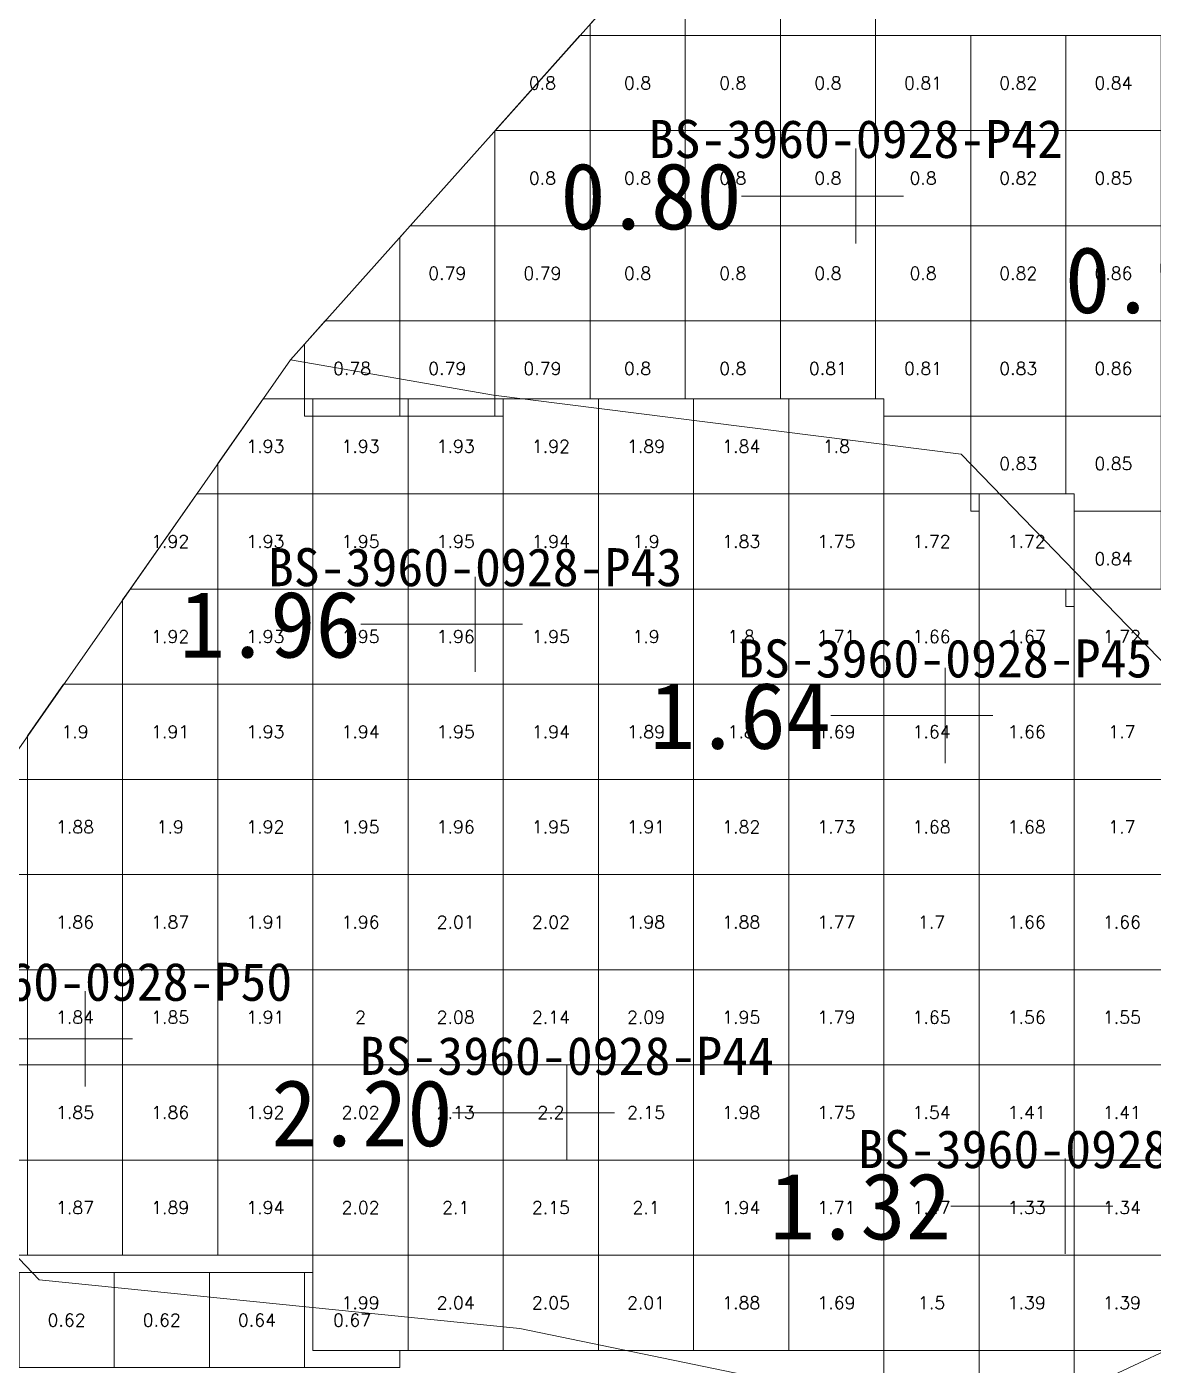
# Model space of a CAD drawing. Header units: inches. Extents: x 469907.8 to 469995.3, y 4349678 to 4349775.1.
# Drawn here: x 469930.52 to 469942.35, y 4349704.98 to 4349719.04 of the extents above; entities that cross this region are included whole.
import ezdxf
from ezdxf.enums import TextEntityAlignment as Align

# ---------------------------------------------------------------- set-up
doc = ezdxf.new("R2010")
doc.units = ezdxf.units.IN
doc.header["$MEASUREMENT"] = 0
for name, color, linetype, lineweight in [('点', 7, 'Continuous', 0), ('爆区方格网', 7, 'Continuous', 0), ('线条', 7, 'Continuous', 0), ('钻孔', 7, 'Continuous', 0)]:
    doc.layers.add(name, color=color, linetype=linetype, lineweight=lineweight)
doc.styles.add('3dmine_textStyle_1', font='txt.shx', dxfattribs={"height": 1, "bigfont": 'gbcbig.shx'})
doc.styles.add('3dmine_textStyle_2', font='', dxfattribs={"height": 1})
doc.styles.get('3dmine_textStyle_2').set_extended_font_data('SimSun-ExtB')

msp = doc.modelspace()

# ---------------------------------------------------------------- hatches: boundary and pattern name
at = {"layer": '钻孔', "linetype": 'Continuous', "lineweight": 0, "true_color": 0x80ffff, "extrusion": (0, 1, 0)}
msp.add_hatch(color=131, dxfattribs=at).paths.add_polyline_path([(-469940.227, 3949.884), (-469939.227, 3949.884), (-469939.227, 3962.884), (-469940.227, 3962.884)], flags=0)
at = {"layer": '钻孔', "linetype": 'Continuous', "lineweight": 0, "true_color": 0xff0000, "extrusion": (0, 1, 0)}
for points in [[(-469936.226, 3949.898), (-469935.226, 3949.898), (-469935.226, 3962.898), (-469936.226, 3962.898)], [(-469941.166, 3949.604), (-469940.166, 3949.604), (-469940.166, 3962.604), (-469941.166, 3962.604)], [(-469932.128, 3949.902), (-469931.128, 3949.902), (-469931.128, 3962.902), (-469932.128, 3962.902)], [(-469937.19, 3950.323), (-469936.19, 3950.323), (-469936.19, 3963.323), (-469937.19, 3963.323)]]:
    msp.add_hatch(color=1, dxfattribs=at).paths.add_polyline_path(points, flags=0)
at = {"layer": '钻孔', "linetype": 'Continuous', "lineweight": 0, "true_color": 0x0000ff, "extrusion": (0, 1, 0)}
msp.add_hatch(color=5, dxfattribs=at).paths.add_polyline_path([(-469942.427, 3949.996), (-469941.427, 3949.996), (-469941.427, 3962.996), (-469942.427, 3962.996)], flags=0)

# ---------------------------------------------------------------- linework, layer by layer
at = {"color": 4, "linetype": 'Continuous', "lineweight": 0, "true_color": 0x00ffff, "elevation": 3955.86}
for points in [[(469949.95, 4349717.992), (469944.819, 4349718.71), (469937.297, 4349720.036), (469933.287, 4349715.542), (469935.421, 4349715.171), (469940.333, 4349714.551), (469942.841, 4349711.96), (469942.57, 4349710.886), (469942.765, 4349708.744), (469945.608, 4349708.656), (469947.703, 4349710.328), (469951.224, 4349713.007)], [(469950.573, 4349707.987), (469947.546, 4349707.833), (469943.936, 4349705.81), (469940.75, 4349704.317), (469935.696, 4349705.361), (469930.645, 4349705.874), (469928.271, 4349708.365), (469928.271, 4349708.365), (469921.522, 4349702.355), (469921.522, 4349702.355)]]:
    msp.add_lwpolyline(points, dxfattribs=at)
at = {"color": 1, "linetype": 'Continuous', "lineweight": 0, "true_color": 0xff0000, "elevation": 3955.86}
msp.add_lwpolyline([(469928.271, 4349708.365), (469930.645, 4349705.874), (469935.696, 4349705.361), (469940.75, 4349704.317), (469943.936, 4349705.81), (469947.546, 4349707.833), (469950.573, 4349707.987), (469954.603, 4349710.339), (469951.224, 4349713.007), (469947.703, 4349710.328), (469945.608, 4349708.656), (469942.765, 4349708.744), (469942.57, 4349710.886), (469942.841, 4349711.96), (469940.333, 4349714.551), (469935.421, 4349715.171), (469933.287, 4349715.542), (469928.271, 4349708.365)], dxfattribs=at)
at = {"layer": '点', "color": 138, "linetype": 'Continuous', "lineweight": 0, "true_color": 0x004c4c}
for points, elevation in [([(469939.227, 4349716.762), (469939.227, 4349717.762)], 3962.884), ([(469939.727, 4349717.262), (469938.727, 4349717.262)], 3962.884), ([(469935.226, 4349712.262), (469935.226, 4349713.262)], 3962.898), ([(469935.726, 4349712.762), (469934.726, 4349712.762)], 3962.898), ([(469940.166, 4349711.303), (469940.166, 4349712.303)], 3962.604), ([(469940.666, 4349711.803), (469939.666, 4349711.803)], 3962.604), ([(469931.128, 4349707.905), (469931.128, 4349708.905)], 3962.902), ([(469931.628, 4349708.405), (469930.628, 4349708.405)], 3962.902), ([(469936.19, 4349707.127), (469936.19, 4349708.127)], 3963.323), ([(469936.69, 4349707.627), (469935.69, 4349707.627)], 3963.323), ([(469941.427, 4349706.147), (469941.427, 4349707.147)], 3962.996), ([(469941.927, 4349706.647), (469940.927, 4349706.647)], 3962.996)]:
    msp.add_lwpolyline(points, dxfattribs=dict(at, elevation=elevation))
at = {"layer": '爆区方格网', "color": 131, "linetype": 'Continuous', "lineweight": 0, "true_color": 0x80ffff, "elevation": 3963.027}
for points in [[(469937.434, 4349718.95), (469936.434, 4349718.95), (469936.434, 4349719.069), (469937.22, 4349719.95), (469937.434, 4349719.95), (469937.434, 4349718.95)], [(469938.434, 4349718.95), (469937.434, 4349718.95), (469937.434, 4349719.95), (469938.434, 4349719.95), (469938.434, 4349718.95)], [(469939.434, 4349718.95), (469938.434, 4349718.95), (469938.434, 4349719.95), (469939.434, 4349719.95), (469939.434, 4349718.95)], [(469936.434, 4349717.95), (469935.436, 4349717.95), (469936.328, 4349718.95), (469936.434, 4349718.95), (469936.434, 4349717.95)], [(469937.434, 4349717.95), (469936.434, 4349717.95), (469936.434, 4349718.95), (469937.434, 4349718.95), (469937.434, 4349717.95)], [(469938.434, 4349717.95), (469937.434, 4349717.95), (469937.434, 4349718.95), (469938.434, 4349718.95), (469938.434, 4349717.95)], [(469939.434, 4349717.95), (469938.434, 4349717.95), (469938.434, 4349718.95), (469939.434, 4349718.95), (469939.434, 4349717.95)], [(469940.434, 4349717.95), (469939.434, 4349717.95), (469939.434, 4349718.95), (469940.434, 4349718.95), (469940.434, 4349717.95)], [(469941.434, 4349717.95), (469940.434, 4349717.95), (469940.434, 4349718.95), (469941.434, 4349718.95), (469941.434, 4349717.95)], [(469942.434, 4349717.95), (469941.434, 4349717.95), (469941.434, 4349718.95), (469942.434, 4349718.95), (469942.434, 4349717.95)], [(469936.434, 4349716.95), (469935.434, 4349716.95), (469935.434, 4349717.948), (469935.436, 4349717.95), (469936.434, 4349717.95), (469936.434, 4349716.95)], [(469937.434, 4349716.95), (469936.434, 4349716.95), (469936.434, 4349717.95), (469937.434, 4349717.95), (469937.434, 4349716.95)], [(469938.434, 4349716.95), (469937.434, 4349716.95), (469937.434, 4349717.95), (469938.434, 4349717.95), (469938.434, 4349716.95)], [(469939.434, 4349716.95), (469938.434, 4349716.95), (469938.434, 4349717.95), (469939.434, 4349717.95), (469939.434, 4349716.95)], [(469940.434, 4349716.95), (469939.434, 4349716.95), (469939.434, 4349717.95), (469940.434, 4349717.95), (469940.434, 4349716.95)], [(469941.434, 4349716.95), (469940.434, 4349716.95), (469940.434, 4349717.95), (469941.434, 4349717.95), (469941.434, 4349716.95)], [(469942.434, 4349716.95), (469941.434, 4349716.95), (469941.434, 4349717.95), (469942.434, 4349717.95), (469942.434, 4349716.95)], [(469935.434, 4349715.95), (469934.434, 4349715.95), (469934.434, 4349716.827), (469934.544, 4349716.95), (469935.434, 4349716.95), (469935.434, 4349715.95)], [(469936.434, 4349715.95), (469935.434, 4349715.95), (469935.434, 4349716.95), (469936.434, 4349716.95), (469936.434, 4349715.95)], [(469937.434, 4349715.95), (469936.434, 4349715.95), (469936.434, 4349716.95), (469937.434, 4349716.95), (469937.434, 4349715.95)], [(469938.434, 4349715.95), (469937.434, 4349715.95), (469937.434, 4349716.95), (469938.434, 4349716.95), (469938.434, 4349715.95)], [(469939.434, 4349715.95), (469938.434, 4349715.95), (469938.434, 4349716.95), (469939.434, 4349716.95), (469939.434, 4349715.95)], [(469940.434, 4349715.95), (469939.434, 4349715.95), (469939.434, 4349716.95), (469940.434, 4349716.95), (469940.434, 4349715.95)], [(469941.434, 4349715.95), (469940.434, 4349715.95), (469940.434, 4349716.95), (469941.434, 4349716.95), (469941.434, 4349715.95)], [(469942.434, 4349715.95), (469941.434, 4349715.95), (469941.434, 4349716.95), (469942.434, 4349716.95), (469942.434, 4349715.95)], [(469934.434, 4349714.95), (469933.434, 4349714.95), (469933.434, 4349715.706), (469933.651, 4349715.95), (469934.434, 4349715.95), (469934.434, 4349714.95)], [(469935.434, 4349714.95), (469934.434, 4349714.95), (469934.434, 4349715.95), (469935.434, 4349715.95), (469935.434, 4349714.95)], [(469936.434, 4349715.132), (469935.523, 4349715.132), (469935.523, 4349714.95), (469935.434, 4349714.95), (469935.434, 4349715.95), (469936.434, 4349715.95), (469936.434, 4349715.132)], [(469937.434, 4349715.132), (469936.434, 4349715.132), (469936.434, 4349715.95), (469937.434, 4349715.95), (469937.434, 4349715.132)], [(469938.434, 4349715.132), (469937.434, 4349715.132), (469937.434, 4349715.95), (469938.434, 4349715.95), (469938.434, 4349715.132)], [(469939.434, 4349715.132), (469938.434, 4349715.132), (469938.434, 4349715.95), (469939.434, 4349715.95), (469939.434, 4349715.132)], [(469940.434, 4349714.95), (469939.523, 4349714.95), (469939.523, 4349715.132), (469939.434, 4349715.132), (469939.434, 4349715.95), (469940.434, 4349715.95), (469940.434, 4349714.95)], [(469941.434, 4349714.95), (469940.434, 4349714.95), (469940.434, 4349715.95), (469941.434, 4349715.95), (469941.434, 4349714.95)], [(469942.434, 4349714.95), (469941.434, 4349714.95), (469941.434, 4349715.95), (469942.434, 4349715.95), (469942.434, 4349714.95)], [(469941.434, 4349714.132), (469940.523, 4349714.132), (469940.523, 4349713.95), (469940.434, 4349713.95), (469940.434, 4349714.95), (469941.434, 4349714.95), (469941.434, 4349714.132)], [(469942.434, 4349713.95), (469941.523, 4349713.95), (469941.523, 4349714.132), (469941.434, 4349714.132), (469941.434, 4349714.95), (469942.434, 4349714.95), (469942.434, 4349713.95)], [(469942.434, 4349713.132), (469941.523, 4349713.132), (469941.523, 4349713.95), (469942.434, 4349713.95), (469942.434, 4349713.132)], [(469941.523, 4349712.95), (469941.434, 4349712.95), (469941.434, 4349713.132), (469941.523, 4349713.132), (469941.523, 4349712.95)], [(469931.434, 4349704.95), (469930.434, 4349704.95), (469930.434, 4349705.95), (469931.434, 4349705.95), (469931.434, 4349704.95)], [(469932.434, 4349704.95), (469931.434, 4349704.95), (469931.434, 4349705.95), (469932.434, 4349705.95), (469932.434, 4349704.95)], [(469933.434, 4349704.95), (469932.434, 4349704.95), (469932.434, 4349705.95), (469933.434, 4349705.95), (469933.434, 4349704.95)], [(469933.523, 4349705.132), (469934.434, 4349705.132), (469934.434, 4349704.95), (469933.434, 4349704.95), (469933.434, 4349705.95), (469933.523, 4349705.95), (469933.523, 4349705.132)]]:
    msp.add_lwpolyline(points, dxfattribs=at)
at = {"layer": '爆区方格网', "color": 1, "linetype": 'Continuous', "lineweight": 0, "true_color": 0xff0000, "elevation": 3962.902}
for points in [[(469933.523, 4349714.132), (469932.523, 4349714.132), (469932.523, 4349714.45), (469933, 4349715.132), (469933.523, 4349715.132), (469933.523, 4349714.132)], [(469934.523, 4349714.132), (469933.523, 4349714.132), (469933.523, 4349715.132), (469934.523, 4349715.132), (469934.523, 4349714.132)], [(469935.523, 4349714.132), (469934.523, 4349714.132), (469934.523, 4349715.132), (469935.523, 4349715.132), (469935.523, 4349714.132)], [(469936.523, 4349714.132), (469935.523, 4349714.132), (469935.523, 4349715.132), (469936.523, 4349715.132), (469936.523, 4349714.132)], [(469937.523, 4349714.132), (469936.523, 4349714.132), (469936.523, 4349715.132), (469937.523, 4349715.132), (469937.523, 4349714.132)], [(469938.523, 4349714.132), (469937.523, 4349714.132), (469937.523, 4349715.132), (469938.523, 4349715.132), (469938.523, 4349714.132)], [(469939.523, 4349714.132), (469938.523, 4349714.132), (469938.523, 4349715.132), (469939.523, 4349715.132), (469939.523, 4349714.132)], [(469932.523, 4349713.132), (469931.602, 4349713.132), (469932.301, 4349714.132), (469932.523, 4349714.132), (469932.523, 4349713.132)], [(469933.523, 4349713.132), (469932.523, 4349713.132), (469932.523, 4349714.132), (469933.523, 4349714.132), (469933.523, 4349713.132)], [(469934.523, 4349713.132), (469933.523, 4349713.132), (469933.523, 4349714.132), (469934.523, 4349714.132), (469934.523, 4349713.132)], [(469935.523, 4349713.132), (469934.523, 4349713.132), (469934.523, 4349714.132), (469935.523, 4349714.132), (469935.523, 4349713.132)], [(469936.523, 4349713.132), (469935.523, 4349713.132), (469935.523, 4349714.132), (469936.523, 4349714.132), (469936.523, 4349713.132)], [(469937.523, 4349713.132), (469936.523, 4349713.132), (469936.523, 4349714.132), (469937.523, 4349714.132), (469937.523, 4349713.132)], [(469938.523, 4349713.132), (469937.523, 4349713.132), (469937.523, 4349714.132), (469938.523, 4349714.132), (469938.523, 4349713.132)], [(469939.523, 4349713.132), (469938.523, 4349713.132), (469938.523, 4349714.132), (469939.523, 4349714.132), (469939.523, 4349713.132)], [(469940.523, 4349713.132), (469939.523, 4349713.132), (469939.523, 4349714.132), (469940.523, 4349714.132), (469940.523, 4349713.132)], [(469941.523, 4349713.132), (469940.523, 4349713.132), (469940.523, 4349714.132), (469941.523, 4349714.132), (469941.523, 4349713.132)], [(469932.523, 4349712.132), (469931.523, 4349712.132), (469931.523, 4349713.019), (469931.602, 4349713.132), (469932.523, 4349713.132), (469932.523, 4349712.132)], [(469933.523, 4349712.132), (469932.523, 4349712.132), (469932.523, 4349713.132), (469933.523, 4349713.132), (469933.523, 4349712.132)], [(469934.523, 4349712.132), (469933.523, 4349712.132), (469933.523, 4349713.132), (469934.523, 4349713.132), (469934.523, 4349712.132)], [(469935.523, 4349712.132), (469934.523, 4349712.132), (469934.523, 4349713.132), (469935.523, 4349713.132), (469935.523, 4349712.132)], [(469936.523, 4349712.132), (469935.523, 4349712.132), (469935.523, 4349713.132), (469936.523, 4349713.132), (469936.523, 4349712.132)], [(469937.523, 4349712.132), (469936.523, 4349712.132), (469936.523, 4349713.132), (469937.523, 4349713.132), (469937.523, 4349712.132)], [(469938.523, 4349712.132), (469937.523, 4349712.132), (469937.523, 4349713.132), (469938.523, 4349713.132), (469938.523, 4349712.132)], [(469939.523, 4349712.132), (469938.523, 4349712.132), (469938.523, 4349713.132), (469939.523, 4349713.132), (469939.523, 4349712.132)], [(469940.523, 4349712.132), (469939.523, 4349712.132), (469939.523, 4349713.132), (469940.523, 4349713.132), (469940.523, 4349712.132)], [(469941.523, 4349712.132), (469940.523, 4349712.132), (469940.523, 4349713.132), (469941.523, 4349713.132), (469941.523, 4349712.132)], [(469942.523, 4349712.132), (469941.523, 4349712.132), (469941.523, 4349713.132), (469942.523, 4349713.132), (469942.523, 4349712.132)], [(469931.523, 4349711.132), (469930.523, 4349711.132), (469930.523, 4349711.588), (469930.903, 4349712.132), (469931.523, 4349712.132), (469931.523, 4349711.132)], [(469932.523, 4349711.132), (469931.523, 4349711.132), (469931.523, 4349712.132), (469932.523, 4349712.132), (469932.523, 4349711.132)], [(469933.523, 4349711.132), (469932.523, 4349711.132), (469932.523, 4349712.132), (469933.523, 4349712.132), (469933.523, 4349711.132)], [(469934.523, 4349711.132), (469933.523, 4349711.132), (469933.523, 4349712.132), (469934.523, 4349712.132), (469934.523, 4349711.132)], [(469935.523, 4349711.132), (469934.523, 4349711.132), (469934.523, 4349712.132), (469935.523, 4349712.132), (469935.523, 4349711.132)], [(469936.523, 4349711.132), (469935.523, 4349711.132), (469935.523, 4349712.132), (469936.523, 4349712.132), (469936.523, 4349711.132)], [(469937.523, 4349711.132), (469936.523, 4349711.132), (469936.523, 4349712.132), (469937.523, 4349712.132), (469937.523, 4349711.132)], [(469938.523, 4349711.132), (469937.523, 4349711.132), (469937.523, 4349712.132), (469938.523, 4349712.132), (469938.523, 4349711.132)], [(469939.523, 4349711.132), (469938.523, 4349711.132), (469938.523, 4349712.132), (469939.523, 4349712.132), (469939.523, 4349711.132)], [(469940.523, 4349711.132), (469939.523, 4349711.132), (469939.523, 4349712.132), (469940.523, 4349712.132), (469940.523, 4349711.132)], [(469941.523, 4349711.132), (469940.523, 4349711.132), (469940.523, 4349712.132), (469941.523, 4349712.132), (469941.523, 4349711.132)], [(469942.523, 4349711.132), (469941.523, 4349711.132), (469941.523, 4349712.132), (469942.523, 4349712.132), (469942.523, 4349711.132)], [(469930.523, 4349710.132), (469929.523, 4349710.132), (469929.523, 4349710.158), (469930.204, 4349711.132), (469930.523, 4349711.132), (469930.523, 4349710.132)], [(469931.523, 4349710.132), (469930.523, 4349710.132), (469930.523, 4349711.132), (469931.523, 4349711.132), (469931.523, 4349710.132)], [(469932.523, 4349710.132), (469931.523, 4349710.132), (469931.523, 4349711.132), (469932.523, 4349711.132), (469932.523, 4349710.132)], [(469933.523, 4349710.132), (469932.523, 4349710.132), (469932.523, 4349711.132), (469933.523, 4349711.132), (469933.523, 4349710.132)], [(469934.523, 4349710.132), (469933.523, 4349710.132), (469933.523, 4349711.132), (469934.523, 4349711.132), (469934.523, 4349710.132)], [(469935.523, 4349710.132), (469934.523, 4349710.132), (469934.523, 4349711.132), (469935.523, 4349711.132), (469935.523, 4349710.132)], [(469936.523, 4349710.132), (469935.523, 4349710.132), (469935.523, 4349711.132), (469936.523, 4349711.132), (469936.523, 4349710.132)], [(469937.523, 4349710.132), (469936.523, 4349710.132), (469936.523, 4349711.132), (469937.523, 4349711.132), (469937.523, 4349710.132)], [(469938.523, 4349710.132), (469937.523, 4349710.132), (469937.523, 4349711.132), (469938.523, 4349711.132), (469938.523, 4349710.132)], [(469939.523, 4349710.132), (469938.523, 4349710.132), (469938.523, 4349711.132), (469939.523, 4349711.132), (469939.523, 4349710.132)], [(469940.523, 4349710.132), (469939.523, 4349710.132), (469939.523, 4349711.132), (469940.523, 4349711.132), (469940.523, 4349710.132)], [(469941.523, 4349710.132), (469940.523, 4349710.132), (469940.523, 4349711.132), (469941.523, 4349711.132), (469941.523, 4349710.132)], [(469942.523, 4349710.132), (469941.523, 4349710.132), (469941.523, 4349711.132), (469942.523, 4349711.132), (469942.523, 4349710.132)], [(469930.523, 4349709.132), (469929.523, 4349709.132), (469929.523, 4349710.132), (469930.523, 4349710.132), (469930.523, 4349709.132)], [(469931.523, 4349709.132), (469930.523, 4349709.132), (469930.523, 4349710.132), (469931.523, 4349710.132), (469931.523, 4349709.132)], [(469932.523, 4349709.132), (469931.523, 4349709.132), (469931.523, 4349710.132), (469932.523, 4349710.132), (469932.523, 4349709.132)], [(469933.523, 4349709.132), (469932.523, 4349709.132), (469932.523, 4349710.132), (469933.523, 4349710.132), (469933.523, 4349709.132)], [(469934.523, 4349709.132), (469933.523, 4349709.132), (469933.523, 4349710.132), (469934.523, 4349710.132), (469934.523, 4349709.132)], [(469935.523, 4349709.132), (469934.523, 4349709.132), (469934.523, 4349710.132), (469935.523, 4349710.132), (469935.523, 4349709.132)], [(469936.523, 4349709.132), (469935.523, 4349709.132), (469935.523, 4349710.132), (469936.523, 4349710.132), (469936.523, 4349709.132)], [(469937.523, 4349709.132), (469936.523, 4349709.132), (469936.523, 4349710.132), (469937.523, 4349710.132), (469937.523, 4349709.132)], [(469938.523, 4349709.132), (469937.523, 4349709.132), (469937.523, 4349710.132), (469938.523, 4349710.132), (469938.523, 4349709.132)], [(469939.523, 4349709.132), (469938.523, 4349709.132), (469938.523, 4349710.132), (469939.523, 4349710.132), (469939.523, 4349709.132)], [(469940.523, 4349709.132), (469939.523, 4349709.132), (469939.523, 4349710.132), (469940.523, 4349710.132), (469940.523, 4349709.132)], [(469941.523, 4349709.132), (469940.523, 4349709.132), (469940.523, 4349710.132), (469941.523, 4349710.132), (469941.523, 4349709.132)], [(469942.523, 4349709.132), (469941.523, 4349709.132), (469941.523, 4349710.132), (469942.523, 4349710.132), (469942.523, 4349709.132)], [(469930.523, 4349708.132), (469929.523, 4349708.132), (469929.523, 4349709.132), (469930.523, 4349709.132), (469930.523, 4349708.132)], [(469931.523, 4349708.132), (469930.523, 4349708.132), (469930.523, 4349709.132), (469931.523, 4349709.132), (469931.523, 4349708.132)], [(469932.523, 4349708.132), (469931.523, 4349708.132), (469931.523, 4349709.132), (469932.523, 4349709.132), (469932.523, 4349708.132)], [(469933.523, 4349708.132), (469932.523, 4349708.132), (469932.523, 4349709.132), (469933.523, 4349709.132), (469933.523, 4349708.132)], [(469934.523, 4349708.132), (469933.523, 4349708.132), (469933.523, 4349709.132), (469934.523, 4349709.132), (469934.523, 4349708.132)], [(469935.523, 4349708.132), (469934.523, 4349708.132), (469934.523, 4349709.132), (469935.523, 4349709.132), (469935.523, 4349708.132)], [(469936.523, 4349708.132), (469935.523, 4349708.132), (469935.523, 4349709.132), (469936.523, 4349709.132), (469936.523, 4349708.132)], [(469937.523, 4349708.132), (469936.523, 4349708.132), (469936.523, 4349709.132), (469937.523, 4349709.132), (469937.523, 4349708.132)], [(469938.523, 4349708.132), (469937.523, 4349708.132), (469937.523, 4349709.132), (469938.523, 4349709.132), (469938.523, 4349708.132)], [(469939.523, 4349708.132), (469938.523, 4349708.132), (469938.523, 4349709.132), (469939.523, 4349709.132), (469939.523, 4349708.132)], [(469940.523, 4349708.132), (469939.523, 4349708.132), (469939.523, 4349709.132), (469940.523, 4349709.132), (469940.523, 4349708.132)], [(469941.523, 4349708.132), (469940.523, 4349708.132), (469940.523, 4349709.132), (469941.523, 4349709.132), (469941.523, 4349708.132)], [(469942.523, 4349708.132), (469941.523, 4349708.132), (469941.523, 4349709.132), (469942.523, 4349709.132), (469942.523, 4349708.132)], [(469930.523, 4349707.132), (469929.523, 4349707.132), (469929.523, 4349708.132), (469930.523, 4349708.132), (469930.523, 4349707.132)], [(469931.523, 4349707.132), (469930.523, 4349707.132), (469930.523, 4349708.132), (469931.523, 4349708.132), (469931.523, 4349707.132)], [(469932.523, 4349707.132), (469931.523, 4349707.132), (469931.523, 4349708.132), (469932.523, 4349708.132), (469932.523, 4349707.132)], [(469933.523, 4349707.132), (469932.523, 4349707.132), (469932.523, 4349708.132), (469933.523, 4349708.132), (469933.523, 4349707.132)], [(469934.523, 4349707.132), (469933.523, 4349707.132), (469933.523, 4349708.132), (469934.523, 4349708.132), (469934.523, 4349707.132)], [(469935.523, 4349707.132), (469934.523, 4349707.132), (469934.523, 4349708.132), (469935.523, 4349708.132), (469935.523, 4349707.132)], [(469936.523, 4349707.132), (469935.523, 4349707.132), (469935.523, 4349708.132), (469936.523, 4349708.132), (469936.523, 4349707.132)], [(469937.523, 4349707.132), (469936.523, 4349707.132), (469936.523, 4349708.132), (469937.523, 4349708.132), (469937.523, 4349707.132)], [(469938.523, 4349707.132), (469937.523, 4349707.132), (469937.523, 4349708.132), (469938.523, 4349708.132), (469938.523, 4349707.132)], [(469939.523, 4349707.132), (469938.523, 4349707.132), (469938.523, 4349708.132), (469939.523, 4349708.132), (469939.523, 4349707.132)], [(469940.523, 4349707.132), (469939.523, 4349707.132), (469939.523, 4349708.132), (469940.523, 4349708.132), (469940.523, 4349707.132)], [(469941.523, 4349707.132), (469940.523, 4349707.132), (469940.523, 4349708.132), (469941.523, 4349708.132), (469941.523, 4349707.132)], [(469942.523, 4349707.132), (469941.523, 4349707.132), (469941.523, 4349708.132), (469942.523, 4349708.132), (469942.523, 4349707.132)], [(469930.523, 4349706.132), (469929.523, 4349706.132), (469929.523, 4349707.132), (469930.523, 4349707.132), (469930.523, 4349706.132)], [(469931.523, 4349706.132), (469930.523, 4349706.132), (469930.523, 4349707.132), (469931.523, 4349707.132), (469931.523, 4349706.132)], [(469932.523, 4349706.132), (469931.523, 4349706.132), (469931.523, 4349707.132), (469932.523, 4349707.132), (469932.523, 4349706.132)], [(469933.523, 4349706.132), (469932.523, 4349706.132), (469932.523, 4349707.132), (469933.523, 4349707.132), (469933.523, 4349706.132)], [(469934.523, 4349706.132), (469933.523, 4349706.132), (469933.523, 4349707.132), (469934.523, 4349707.132), (469934.523, 4349706.132)], [(469935.523, 4349706.132), (469934.523, 4349706.132), (469934.523, 4349707.132), (469935.523, 4349707.132), (469935.523, 4349706.132)], [(469936.523, 4349706.132), (469935.523, 4349706.132), (469935.523, 4349707.132), (469936.523, 4349707.132), (469936.523, 4349706.132)], [(469937.523, 4349706.132), (469936.523, 4349706.132), (469936.523, 4349707.132), (469937.523, 4349707.132), (469937.523, 4349706.132)], [(469938.523, 4349706.132), (469937.523, 4349706.132), (469937.523, 4349707.132), (469938.523, 4349707.132), (469938.523, 4349706.132)], [(469939.523, 4349706.132), (469938.523, 4349706.132), (469938.523, 4349707.132), (469939.523, 4349707.132), (469939.523, 4349706.132)], [(469940.523, 4349706.132), (469939.523, 4349706.132), (469939.523, 4349707.132), (469940.523, 4349707.132), (469940.523, 4349706.132)], [(469941.523, 4349706.132), (469940.523, 4349706.132), (469940.523, 4349707.132), (469941.523, 4349707.132), (469941.523, 4349706.132)], [(469942.523, 4349706.132), (469941.523, 4349706.132), (469941.523, 4349707.132), (469942.523, 4349707.132), (469942.523, 4349706.132)], [(469934.523, 4349705.132), (469933.523, 4349705.132), (469933.523, 4349706.132), (469934.523, 4349706.132), (469934.523, 4349705.132)], [(469935.523, 4349705.132), (469934.523, 4349705.132), (469934.523, 4349706.132), (469935.523, 4349706.132), (469935.523, 4349705.132)], [(469936.523, 4349705.132), (469935.523, 4349705.132), (469935.523, 4349706.132), (469936.523, 4349706.132), (469936.523, 4349705.132)], [(469937.523, 4349705.132), (469936.523, 4349705.132), (469936.523, 4349706.132), (469937.523, 4349706.132), (469937.523, 4349705.132)], [(469938.523, 4349705.132), (469937.523, 4349705.132), (469937.523, 4349706.132), (469938.523, 4349706.132), (469938.523, 4349705.132)], [(469939.523, 4349705.132), (469938.523, 4349705.132), (469938.523, 4349706.132), (469939.523, 4349706.132), (469939.523, 4349705.132)], [(469940.523, 4349705.132), (469939.523, 4349705.132), (469939.523, 4349706.132), (469940.523, 4349706.132), (469940.523, 4349705.132)], [(469941.523, 4349705.132), (469940.523, 4349705.132), (469940.523, 4349706.132), (469941.523, 4349706.132), (469941.523, 4349705.132)], [(469942.523, 4349705.132), (469941.523, 4349705.132), (469941.523, 4349706.132), (469942.523, 4349706.132), (469942.523, 4349705.132)], [(469940.523, 4349704.132), (469939.523, 4349704.132), (469939.523, 4349705.132), (469940.523, 4349705.132), (469940.523, 4349704.132)], [(469941.523, 4349704.132), (469940.523, 4349704.132), (469940.523, 4349705.132), (469941.523, 4349705.132), (469941.523, 4349704.132)]]:
    msp.add_lwpolyline(points, dxfattribs=at)
at = {"layer": '线条', "color": 138, "linetype": 'Continuous', "lineweight": 0, "true_color": 0x004c4c}
for points, elevation in [([(469939.227, 4349717.262), (469939.227, 4349717.262), (469939.227, 4349717.262)], 3962.884), ([(469935.226, 4349712.762), (469935.226, 4349712.762), (469935.226, 4349712.762)], 3962.898), ([(469940.166, 4349711.803), (469940.166, 4349711.803), (469940.166, 4349711.803)], 3962.604), ([(469931.128, 4349708.405), (469931.128, 4349708.405), (469931.128, 4349708.405)], 3962.902), ([(469936.19, 4349707.627), (469936.19, 4349707.627), (469936.19, 4349707.627)], 3963.323), ([(469941.427, 4349706.647), (469941.427, 4349706.647), (469941.427, 4349706.647)], 3962.996)]:
    msp.add_lwpolyline(points, dxfattribs=dict(at, elevation=elevation))
at = {"layer": '钻孔', "color": 131, "linetype": 'Continuous', "lineweight": 0, "true_color": 0x80ffff}
for elevation in [3962.884, 3949.884]:
    msp.add_lwpolyline([(469939.227, 4349717.262), (469938.027, 4349717.262)], dxfattribs=dict(at, elevation=elevation))
at = {"layer": '钻孔', "color": 1, "linetype": 'Continuous', "lineweight": 0, "true_color": 0xff0000}
for points, elevation in [([(469935.226, 4349712.762), (469934.026, 4349712.762)], 3962.898), ([(469935.226, 4349712.762), (469934.026, 4349712.762)], 3949.898), ([(469940.166, 4349711.803), (469938.966, 4349711.803)], 3962.604), ([(469940.166, 4349711.803), (469938.966, 4349711.803)], 3949.604), ([(469931.128, 4349708.405), (469929.928, 4349708.405)], 3962.902), ([(469931.128, 4349708.405), (469929.928, 4349708.405)], 3949.902), ([(469936.19, 4349707.627), (469934.99, 4349707.627)], 3963.323), ([(469936.19, 4349707.627), (469934.99, 4349707.627)], 3950.323)]:
    msp.add_lwpolyline(points, dxfattribs=dict(at, elevation=elevation))
at = {"layer": '钻孔', "color": 5, "linetype": 'Continuous', "lineweight": 0, "true_color": 0x0000ff}
for elevation in [3962.996, 3949.996]:
    msp.add_lwpolyline([(469941.427, 4349706.647), (469940.227, 4349706.647)], dxfattribs=dict(at, elevation=elevation))

# ---------------------------------------------------------------- texts
at = {"color": 131, "linetype": 'Continuous', "lineweight": 0, "true_color": 0x80ffff, "style": '3dmine_textStyle_1'}
for s, p in [('0.8', (469935.934, 4349718.45, 3963.027)), ('0.8', (469936.934, 4349718.45, 3963.027)), ('0.8', (469937.934, 4349718.45, 3963.027)), ('0.8', (469938.934, 4349718.45, 3963.027)), ('0.81', (469939.934, 4349718.45, 3963.027)), ('0.82', (469940.934, 4349718.45, 3963.027)), ('0.84', (469941.934, 4349718.45, 3963.027)), ('0.8', (469935.934, 4349717.45, 3963.027)), ('0.8', (469936.934, 4349717.45, 3963.027)), ('0.8', (469937.934, 4349717.45, 3963.027)), ('0.8', (469938.934, 4349717.45, 3963.027)), ('0.8', (469939.934, 4349717.45, 3963.027)), ('0.82', (469940.934, 4349717.45, 3963.027)), ('0.85', (469941.934, 4349717.45, 3963.027)), ('0.79', (469934.934, 4349716.45, 3963.027)), ('0.79', (469935.934, 4349716.45, 3963.027)), ('0.8', (469936.934, 4349716.45, 3963.027)), ('0.8', (469937.934, 4349716.45, 3963.027)), ('0.8', (469938.934, 4349716.45, 3963.027)), ('0.8', (469939.934, 4349716.45, 3963.027)), ('0.82', (469940.934, 4349716.45, 3963.027)), ('0.86', (469941.934, 4349716.45, 3963.027)), ('0.78', (469933.934, 4349715.45, 3963.027)), ('0.79', (469934.934, 4349715.45, 3963.027)), ('0.79', (469935.934, 4349715.45, 3963.027)), ('0.8', (469936.934, 4349715.45, 3963.027)), ('0.8', (469937.934, 4349715.45, 3963.027)), ('0.81', (469938.934, 4349715.45, 3963.027)), ('0.81', (469939.934, 4349715.45, 3963.027)), ('0.83', (469940.934, 4349715.45, 3963.027)), ('0.86', (469941.934, 4349715.45, 3963.027)), ('0.83', (469940.934, 4349714.45, 3963.027)), ('0.85', (469941.934, 4349714.45, 3963.027)), ('0.84', (469941.934, 4349713.45, 3963.027)), ('0.62', (469930.934, 4349705.45, 3963.027)), ('0.62', (469931.934, 4349705.45, 3963.027)), ('0.64', (469932.934, 4349705.45, 3963.027)), ('0.67', (469933.934, 4349705.45, 3963.027))]:
    msp.add_text(s, height=0.1333, dxfattribs=at).set_placement(p, align=Align.MIDDLE_CENTER)
at = {"color": 1, "linetype": 'Continuous', "lineweight": 0, "true_color": 0xff0000, "style": '3dmine_textStyle_1'}
for s, height, p in [('1.93', 0.1333, (469933.023, 4349714.632, 3962.902)), ('1.93', 0.1333, (469934.023, 4349714.632, 3962.902)), ('1.93', 0.1333, (469935.023, 4349714.632, 3962.902)), ('1.92', 0.1333, (469936.023, 4349714.632, 3962.902)), ('1.89', 0.1333, (469937.023, 4349714.632, 3962.902)), ('1.84', 0.1333, (469938.023, 4349714.632, 3962.902)), ('1.8', 0.1333, (469939.023, 4349714.632, 3962.902)), ('1.92', 0.1333, (469932.023, 4349713.632, 3962.902)), ('1.93', 0.1333, (469933.023, 4349713.632, 3962.902)), ('1.95', 0.1333, (469934.023, 4349713.632, 3962.902)), ('1.95', 0.1333, (469935.023, 4349713.632, 3962.902)), ('1.94', 0.1333, (469936.023, 4349713.632, 3962.902)), ('1.9', 0.1333, (469937.023, 4349713.632, 3962.902)), ('1.83', 0.1333, (469938.023, 4349713.632, 3962.902)), ('1.75', 0.1333, (469939.023, 4349713.632, 3962.902)), ('1.72', 0.1333, (469940.023, 4349713.632, 3962.902)), ('1.72', 0.1333, (469941.023, 4349713.632, 3962.902)), ('1.92', 0.1333, (469932.023, 4349712.632, 3962.902)), ('1.93', 0.1333, (469933.023, 4349712.632, 3962.902)), ('1.95', 0.1333, (469934.023, 4349712.632, 3962.902)), ('1.96', 0.1333, (469935.023, 4349712.632, 3962.902)), ('1.95', 0.1333, (469936.023, 4349712.632, 3962.902)), ('1.9', 0.1333, (469937.023, 4349712.632, 3962.902)), ('1.8', 0.1333, (469938.023, 4349712.632, 3962.902)), ('1.71', 0.1333, (469939.023, 4349712.632, 3962.902)), ('1.66', 0.1333, (469940.023, 4349712.632, 3962.902)), ('1.67', 0.1333, (469941.023, 4349712.632, 3962.902)), ('1.72', 0.1333, (469942.023, 4349712.632, 3962.902)), ('1.9', 0.1333, (469931.023, 4349711.632, 3962.902)), ('1.91', 0.1333, (469932.023, 4349711.632, 3962.902)), ('1.93', 0.1333, (469933.023, 4349711.632, 3962.902)), ('1.94', 0.1333, (469934.023, 4349711.632, 3962.902)), ('1.95', 0.1333, (469935.023, 4349711.632, 3962.902)), ('1.94', 0.1333, (469936.023, 4349711.632, 3962.902)), ('1.89', 0.1333, (469937.023, 4349711.632, 3962.902)), ('1.8', 0.1333, (469938.023, 4349711.632, 3962.902)), ('1.69', 0.1333, (469939.023, 4349711.632, 3962.902)), ('1.64', 0.1333, (469940.023, 4349711.632, 3962.902)), ('1.66', 0.1333, (469941.023, 4349711.632, 3962.902)), ('1.7', 0.1333, (469942.023, 4349711.632, 3962.902)), ('1.88', 0.1333, (469931.023, 4349710.632, 3962.902)), ('1.9', 0.1333, (469932.023, 4349710.632, 3962.902)), ('1.92', 0.1333, (469933.023, 4349710.632, 3962.902)), ('1.95', 0.1333, (469934.023, 4349710.632, 3962.902)), ('1.96', 0.1333, (469935.023, 4349710.632, 3962.902)), ('1.95', 0.1333, (469936.023, 4349710.632, 3962.902)), ('1.91', 0.1333, (469937.023, 4349710.632, 3962.902)), ('1.82', 0.1333, (469938.023, 4349710.632, 3962.902)), ('1.73', 0.1333, (469939.023, 4349710.632, 3962.902)), ('1.68', 0.1333, (469940.023, 4349710.632, 3962.902)), ('1.68', 0.1333, (469941.023, 4349710.632, 3962.902)), ('1.7', 0.1333, (469942.023, 4349710.632, 3962.902)), ('1.86', 0.1333, (469931.023, 4349709.632, 3962.902)), ('1.87', 0.1333, (469932.023, 4349709.632, 3962.902)), ('1.91', 0.1333, (469933.023, 4349709.632, 3962.902)), ('1.96', 0.1333, (469934.023, 4349709.632, 3962.902)), ('2.01', 0.1333, (469935.023, 4349709.632, 3962.902)), ('2.02', 0.1333, (469936.023, 4349709.632, 3962.902)), ('1.98', 0.1333, (469937.023, 4349709.632, 3962.902)), ('1.88', 0.1333, (469938.023, 4349709.632, 3962.902)), ('1.77', 0.1333, (469939.023, 4349709.632, 3962.902)), ('1.7', 0.1333, (469940.023, 4349709.632, 3962.902)), ('1.66', 0.1333, (469941.023, 4349709.632, 3962.902)), ('1.66', 0.1333, (469942.023, 4349709.632, 3962.902)), ('1.84', 0.1333, (469931.023, 4349708.632, 3962.902)), ('1.85', 0.1333, (469932.023, 4349708.632, 3962.902)), ('1.91', 0.1333, (469933.023, 4349708.632, 3962.902)), ('2', 0.133, (469934.023, 4349708.632, 3962.902)), ('2.08', 0.1333, (469935.023, 4349708.632, 3962.902)), ('2.14', 0.1333, (469936.023, 4349708.632, 3962.902)), ('2.09', 0.1333, (469937.023, 4349708.632, 3962.902)), ('1.95', 0.1333, (469938.023, 4349708.632, 3962.902)), ('1.79', 0.1333, (469939.023, 4349708.632, 3962.902)), ('1.65', 0.1333, (469940.023, 4349708.632, 3962.902)), ('1.56', 0.1333, (469941.023, 4349708.632, 3962.902)), ('1.55', 0.1333, (469942.023, 4349708.632, 3962.902)), ('1.85', 0.1333, (469931.023, 4349707.632, 3962.902)), ('1.86', 0.1333, (469932.023, 4349707.632, 3962.902)), ('1.92', 0.1333, (469933.023, 4349707.632, 3962.902)), ('2.02', 0.1333, (469934.023, 4349707.632, 3962.902)), ('2.13', 0.1333, (469935.023, 4349707.632, 3962.902)), ('2.2', 0.1333, (469936.023, 4349707.632, 3962.902)), ('2.15', 0.1333, (469937.023, 4349707.632, 3962.902)), ('1.98', 0.1333, (469938.023, 4349707.632, 3962.902)), ('1.75', 0.1333, (469939.023, 4349707.632, 3962.902)), ('1.54', 0.1333, (469940.023, 4349707.632, 3962.902)), ('1.41', 0.1333, (469941.023, 4349707.632, 3962.902)), ('1.41', 0.1333, (469942.023, 4349707.632, 3962.902)), ('1.87', 0.1333, (469931.023, 4349706.632, 3962.902)), ('1.89', 0.1333, (469932.023, 4349706.632, 3962.902)), ('1.94', 0.1333, (469933.023, 4349706.632, 3962.902)), ('2.02', 0.1333, (469934.023, 4349706.632, 3962.902)), ('2.1', 0.1333, (469935.023, 4349706.632, 3962.902)), ('2.15', 0.1333, (469936.023, 4349706.632, 3962.902)), ('2.1', 0.1333, (469937.023, 4349706.632, 3962.902)), ('1.94', 0.1333, (469938.023, 4349706.632, 3962.902)), ('1.71', 0.1333, (469939.023, 4349706.632, 3962.902)), ('1.47', 0.1333, (469940.023, 4349706.632, 3962.902)), ('1.33', 0.1333, (469941.023, 4349706.632, 3962.902)), ('1.34', 0.1333, (469942.023, 4349706.632, 3962.902)), ('1.99', 0.1333, (469934.023, 4349705.632, 3962.902)), ('2.04', 0.1333, (469935.023, 4349705.632, 3962.902)), ('2.05', 0.1333, (469936.023, 4349705.632, 3962.902)), ('2.01', 0.1333, (469937.023, 4349705.632, 3962.902)), ('1.88', 0.1333, (469938.023, 4349705.632, 3962.902)), ('1.69', 0.1333, (469939.023, 4349705.632, 3962.902)), ('1.5', 0.1333, (469940.023, 4349705.632, 3962.902)), ('1.39', 0.1333, (469941.023, 4349705.632, 3962.902)), ('1.39', 0.1333, (469942.023, 4349705.632, 3962.902))]:
    msp.add_text(s, height=height, dxfattribs=at).set_placement(p, align=Align.MIDDLE_CENTER)
at = {"layer": '钻孔', "color": 138, "linetype": 'Continuous', "lineweight": 0, "true_color": 0x004c4c, "style": '3dmine_textStyle_2'}
for s, p in [('BS-3960-0928-P42', (469939.227, 4349717.662, 3962.884)), ('BS-3960-0928-P43', (469935.226, 4349713.162, 3962.898)), ('BS-3960-0928-P45', (469940.166, 4349712.203, 3962.604)), ('BS-3960-0928-P50', (469931.128, 4349708.805, 3962.902)), ('BS-3960-0928-P44', (469936.19, 4349708.027, 3963.323)), ('BS-3960-0928-P49', (469941.427, 4349707.047, 3962.996))]:
    msp.add_text(s, height=0.4, dxfattribs=at).set_placement(p, align=Align.CENTER)
at = {"layer": '钻孔', "color": 131, "linetype": 'Continuous', "lineweight": 0, "true_color": 0x80ffff, "style": '3dmine_textStyle_2'}
for s, p in [('0.80', (469938.027, 4349717.262, 3956.384)), ('0.95', (469943.329, 4349716.382, 3956.525))]:
    msp.add_text(s, height=0.7, dxfattribs=at).set_placement(p, align=Align.MIDDLE_RIGHT)
at = {"layer": '钻孔', "color": 1, "linetype": 'Continuous', "lineweight": 0, "true_color": 0xff0000, "style": '3dmine_textStyle_2'}
for s, p in [('1.96', (469934.026, 4349712.762, 3956.398)), ('1.64', (469938.966, 4349711.803, 3956.104)), ('2.20', (469934.99, 4349707.627, 3956.823))]:
    msp.add_text(s, height=0.7, dxfattribs=at).set_placement(p, align=Align.MIDDLE_RIGHT)
at = {"layer": '钻孔', "color": 5, "linetype": 'Continuous', "lineweight": 0, "true_color": 0x0000ff, "style": '3dmine_textStyle_2'}
msp.add_text('1.32', height=0.7, dxfattribs=at).set_placement((469940.227, 4349706.647, 3956.496), align=Align.MIDDLE_RIGHT)

doc.saveas('drawing.dxf')
